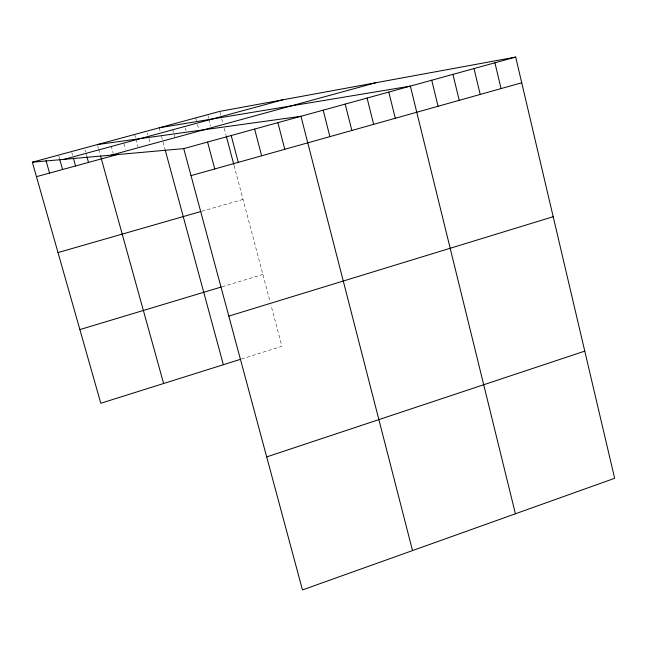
<?xml version="1.0" encoding="UTF-8"?>
<svg xmlns="http://www.w3.org/2000/svg" width="647" height="647" viewBox="0 0 647 647"><rect width="100%" height="100%" fill="white"/><g stroke="black" fill="none" stroke-linecap="round" stroke-linejoin="round"><path stroke-width="0.49" stroke-dasharray="3.23 2.43" d="M241.485 359.012L281.898 346.307L270.964 304.988M222.058 286.775L262.892 274.482M201.759 211.262L243.029 199.405M58.804 156.064L59.613 158.944M71.809 152.53L72.618 155.409M97.657 145.518L98.449 148.389M98.716 149.344L100.301 155.086M85.024 149.975L85.558 151.891M85.825 152.854L86.625 155.725M111.171 145.955L113.274 153.59M123.836 143.537L125.405 149.255M147.451 133.023L147.969 134.924M149.004 138.725L150.298 143.472M134.625 134.463L135.668 138.272M135.927 139.218L138.005 146.829M159.194 127.807L160.221 131.592M161.507 136.339L162.534 140.124M163.044 142.025L164.872 148.753M185.333 127.807L186.093 130.645M172.676 129.222L174.722 136.792M195.669 117.916L196.429 120.738M197.432 124.515L198.694 129.23M219.988 112.327L220.74 115.142M221.735 118.902L222.722 122.663M224.226 128.341L225.997 135.013M234.036 165.414L269.985 301.3M207.978 115.587L208.73 118.409M208.981 119.347L210.736 125.939"/><path stroke-width="0.97" d="M266.685 456.919L584.775 351.135M240.579 359.303L100.795 403.251L32.35 162.203L219.745 111.381L515.683 57.073L614.65 478.303L302.464 589.927L183.756 148.624L32.35 162.203M228.812 316.108L553.185 216.705M79.88 329.582L221.145 287.05M58.004 252.556L200.837 211.529M191.019 175.62L521.725 82.784M183.756 148.624L515.683 57.073M111.26 155.118L375.931 82.719M36.458 176.671L118.571 154.196M63.98 159.364L282.868 99.8M159.194 127.807L410.344 86.124L515.408 513.791M97.39 144.564L300.952 116.298L412.519 550.581M46.018 160.569L49.552 173.089M59.888 159.906L62.589 169.522M73.418 158.289L75.57 165.972M100.568 156.04L163.618 383.501M86.892 156.679L88.493 162.429M165.131 149.716L223.352 364.714M207.574 142.049L214.747 168.964M226.248 135.967L233.785 164.467M231.197 135.538L238.282 162.357M254.635 129.068L261.631 155.798M277.887 122.663L284.793 149.295M323.16 110.168L329.897 136.638M345.207 104.094L351.863 130.468M367.084 98.061L373.659 124.353M388.79 92.068L395.293 118.28M431.727 80.228L438.068 106.27M452.949 74.373L459.216 100.334M474.016 68.566L480.203 94.438M494.923 62.799L501.045 88.59"/></g></svg>
